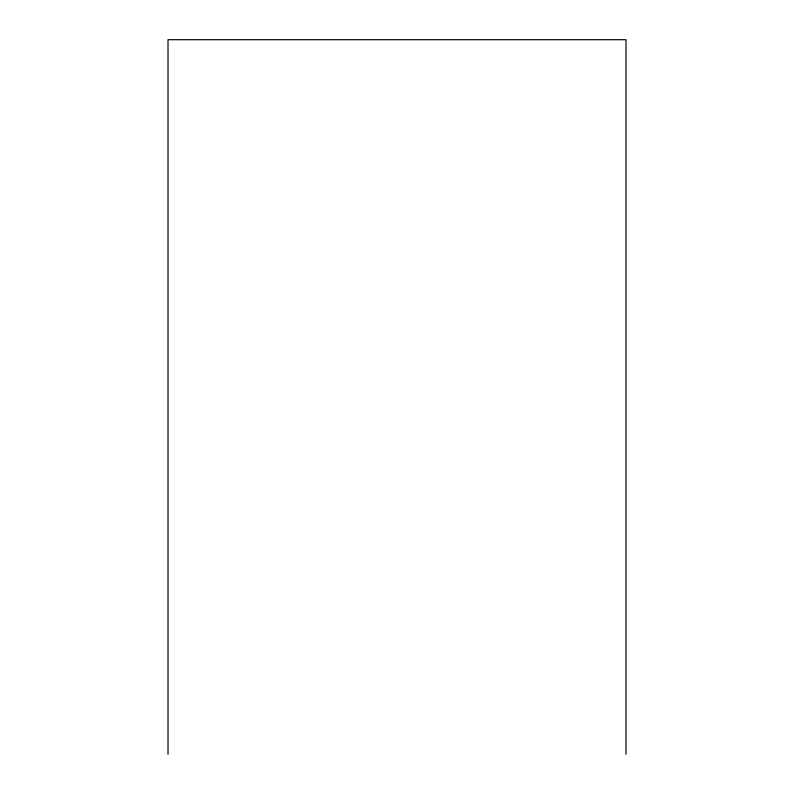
<?xml version="1.0" encoding="UTF-8"?>
<svg xmlns="http://www.w3.org/2000/svg" width="794" height="794" viewBox="0 0 794 794"><rect width="100%" height="100%" fill="white"/><g stroke="black" fill="none" stroke-linecap="round" stroke-linejoin="round"><path stroke-width="1.19" d="M625.99 754.3L625.99 39.7L168.01 39.7L168.01 754.3"/></g></svg>
